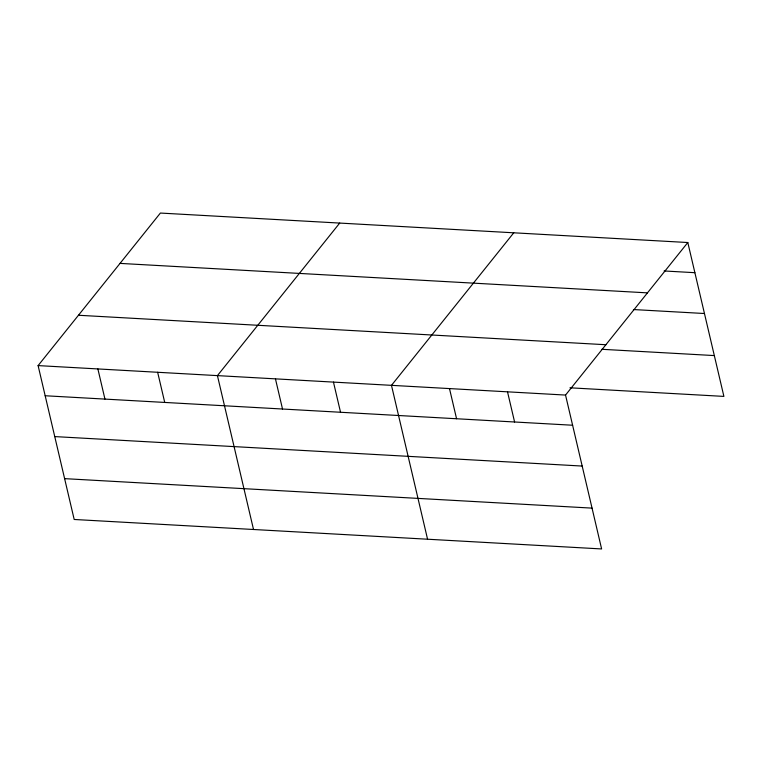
<?xml version="1.0" encoding="UTF-8"?>
<svg xmlns="http://www.w3.org/2000/svg" width="762" height="762" viewBox="0 0 762 762"><rect width="100%" height="100%" fill="white"/><g stroke="black" fill="none" stroke-linecap="round" stroke-linejoin="round"><path stroke-width="1.14" d="M687.81 242.526L565.537 395.068L601.618 548.945L74.19 519.474L38.1 365.598L160.382 213.055L687.81 242.526L723.9 396.402L569.976 387.801M339.709 223.076L217.427 375.618L253.517 529.495M513.759 232.801L391.478 385.343L427.568 539.22M664.102 270.967L694.887 272.691M120.025 263.395L647.462 292.865M633.413 309.543L704.459 313.515M78.448 315.258L605.885 344.729M601.837 349.291L714.327 355.578M38.1 365.598L565.537 395.068M45.177 395.754L572.605 425.234M54.75 436.588L582.178 466.058M64.618 478.641L592.045 508.121M507.511 391.83L514.588 421.986M449.494 388.591L456.571 418.748M333.461 382.105L340.538 412.261M275.444 378.857L282.521 409.023M157.648 372.275L164.725 402.441M97.879 368.941L104.946 399.098"/></g></svg>
